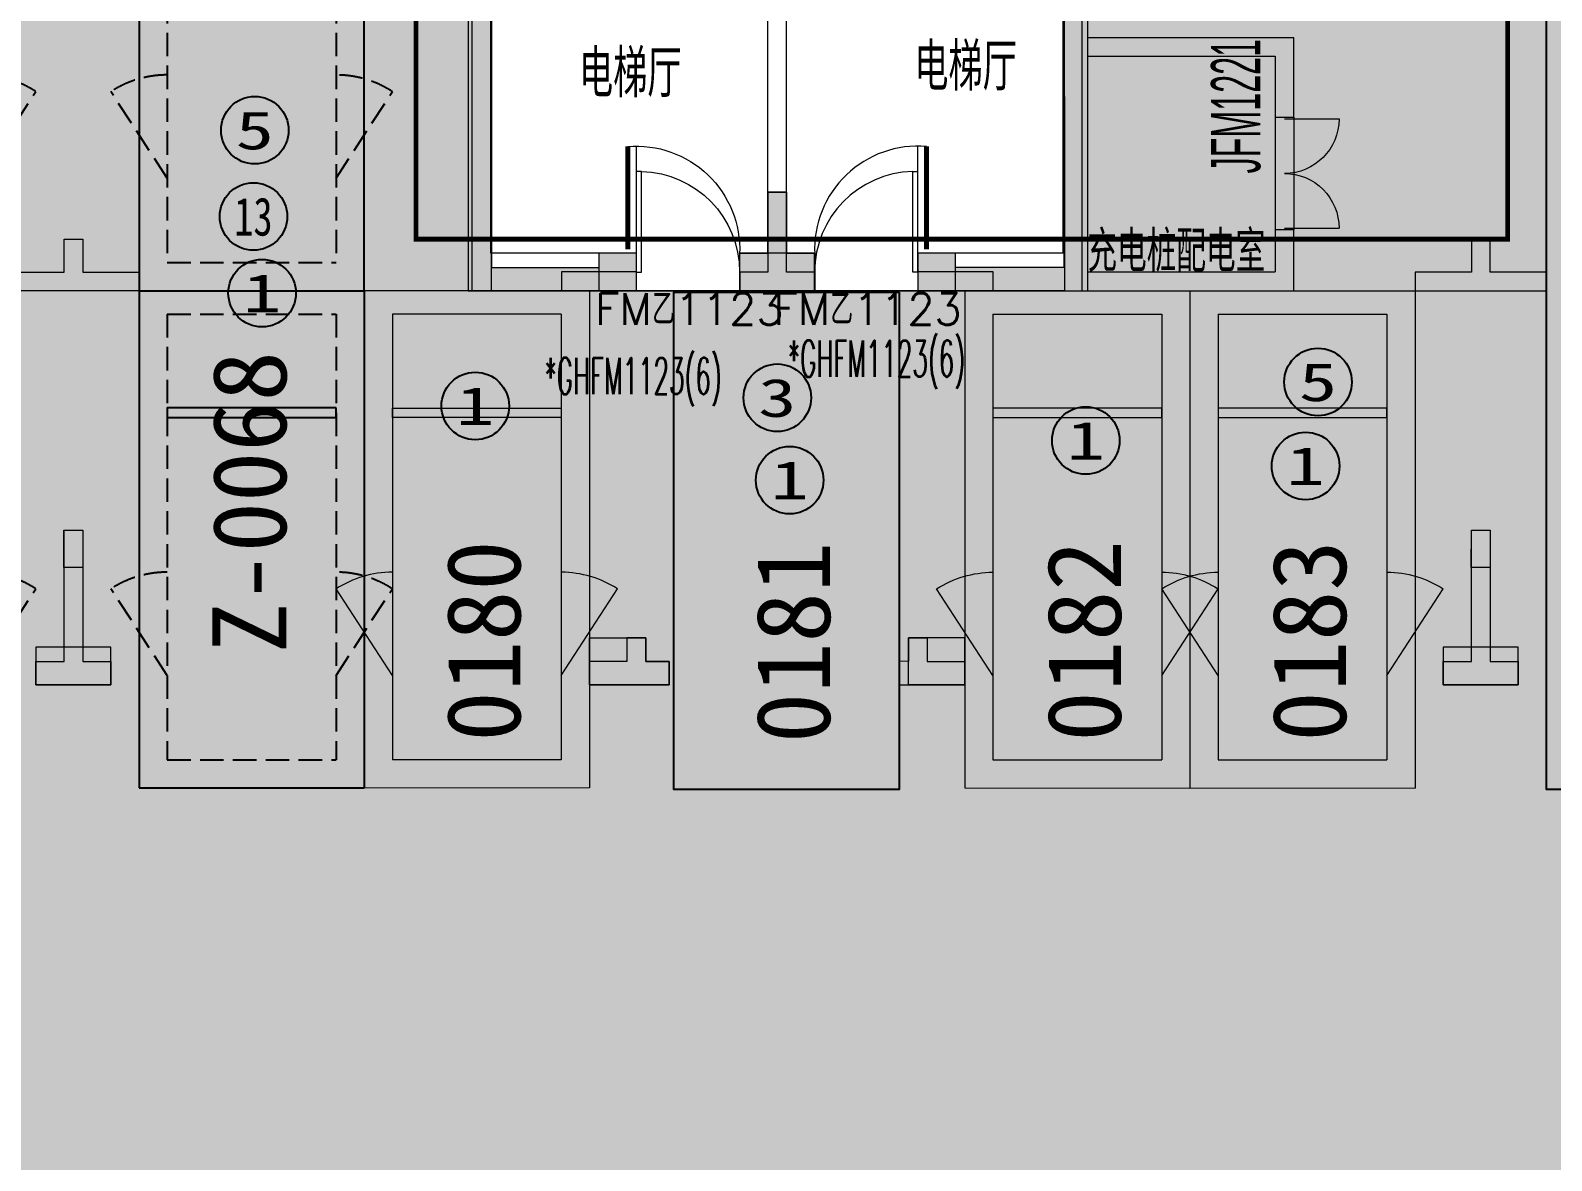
# Model space of a CAD drawing. Extents: x -264757 to 86229, y 4049843 to 4347093.
# Drawn here: x -74415 to -58202, y 4177037 to 4189083 of the extents above; entities that cross this region are included whole.
import ezdxf
from ezdxf.enums import TextEntityAlignment as Align

# ---------------------------------------------------------------- set-up
doc = ezdxf.new("R2010")
doc.units = 0
doc.header["$LTSCALE"] = 1000
doc.header["$MEASUREMENT"] = 0
doc.linetypes.add('AX-01DK-PB01$1$A-001-车位参照B1$0$A-001-车位参照B1$0$A-001-车位参照B1$0$A-H4-001-基本图形$0$A-001-车位B1$0$DASH', pattern=[0.35, 0.25, -0.1])
doc.linetypes.add('DASH', pattern=[0.35, 0.25, -0.1])
doc.layers.get('0').update_dxf_attribs({"color": 8})
doc.layers.add('AX-01DK-PB01$0$AX-001DK-01-PB01-02$0$A-3-WinF(Text)', color=8, linetype='Continuous', plot=False)
doc.layers.add('AX-01DK-PB01$0$AX-03CK-02-PB01$0$AX-03CK-02-PB01$0$WINDOW_TEXT', color=8, linetype='Continuous', plot=False)
for name, color, linetype in [('AX-01DK-PB01$0$AX-03CK-02-PB01$0$AX-03CK-02-PB01$0$PUB_HATCH', 8, 'Continuous'), ('AX-01DK-PB01$0$AX-03CK-02-PB01$0$AX-03CK-02-PB01$0$人防$0$人防$0$DOOR_FIRE_TEXT', 8, 'Continuous'), ('PUB_HATCH', 8, 'Continuous'), ('不利因素13-紧邻铁爬梯', 7, 'Continuous'), ('不利因素3-紧邻房间出入口', 7, 'Continuous'), ('不利因素5-单面靠墙', 7, 'Continuous'), ('不利因素9-坡道上停车', 7, 'Continuous'), ('不可售车位', 255, 'Continuous'), ('子母车位', 7, 'Continuous'), ('普通车位', 7, 'Continuous')]:
    doc.layers.add(name, color=color, linetype=linetype)
doc.layers.add('无关图层', color=8, linetype='Continuous', lineweight=0)
doc.layers.add('车位归属楼栋范围线', color=7, linetype='Continuous', true_color=0x19e6c7)
doc.styles.add('AX-01DK-PB01$0$AX-001DK-01-PB01-02$0$_TCH_WINDOW', font='SIMPLEX', dxfattribs={"bigfont": 'GBCBIG'})
doc.styles.add('AX-01DK-PB01$0$AX-03CK-02-PB01$0$AX-03CK-02-PB01$0$_TCH_DIM', font='SIMPLEX', dxfattribs={"bigfont": 'GBCBIG'})
doc.styles.add('AX-01DK-PB01$0$AX-03CK-02-PB01$0$AX-03CK-02-PB01$0$_TCH_DIM_T3', font='SIMPLEX', dxfattribs={"width": 0.705882, "bigfont": 'GBCBIG'})
doc.styles.add('AX-01DK-PB01$0$AX-03CK-02-PB01$0$AX-03CK-02-PB01$0$人防$0$人防$0$_TCH_DIM', font='$ GAD E', dxfattribs={"width": 0.7, "bigfont": '$ GAD C'})
doc.styles.add('AX-01DK-PB01$0$Standard', font='gbenor.shx', dxfattribs={"bigfont": 'gbcbig.shx'})
doc.styles.add('AX-ACK-BIANH1$0$黑体', font='simhei.ttf')
doc.styles.add('AX-ACK-P01-WALL$0$黑体', font='simhei.ttf')
doc.styles.add('SX-ACK-PB01-WNC-ALL$0$黑体', font='simhei.ttf')
doc.styles.add('黑体', font='simhei.ttf')

# ---------------------------------------------------------------- blocks, each defined once
blk = doc.blocks.new('A$C741380cb')
at = {"layer": '子母车位', "true_color": 0x0617f9}
h = blk.add_hatch(color=5, dxfattribs=at)
h.dxf.hatch_style = 1
h.paths.add_polyline_path([(2400, 0), (2400, -10400), (0, -10400), (0, 0)])
blk = doc.blocks.new('子母车位1')
at = {"layer": '子母车位', "color": 8, "linetype": 'AX-01DK-PB01$1$A-001-车位参照B1$0$A-001-车位参照B1$0$A-001-车位参照B1$0$A-H4-001-基本图形$0$A-001-车位B1$0$DASH'}
for p, q in [((330318, -478521), (332118, -478521)), ((330318, -478521), (330318, -483071, 0)), ((332118, -478521), (332118, -483071, 0)), ((330318, -483071, 0), (332118, -483071, 0)), ((330318, -483621, 0), (332118, -483621, 0)), ((330318, -483621, 0), (330318, -488371)), ((332118, -483621, 0), (332118, -488371)), ((330318, -488371), (332118, -488371))]:
    blk.add_line(p, q, dxfattribs=at)
at = {"layer": '子母车位', "color": 83}
for p, q in [((330018, -483371, 0), (330018, -488671)), ((330018, -483371, 0), (332418, -483371, 0)), ((332418, -483371, 0), (332418, -488671)), ((330018, -488671), (332418, -488671))]:
    blk.add_line(p, q, dxfattribs=at)
blk.add_lwpolyline([(332418, -478271), (330018, -478271), (330018, -483371), (332418, -483371)], close=True, dxfattribs=at)
at = {"layer": '子母车位'}
blk.add_lwpolyline([(332118, -479521), (330318, -479521), (330318, -479621), (332118, -479621)], close=True, dxfattribs=at)
at = {"layer": '子母车位', "linetype": 'AX-01DK-PB01$1$A-001-车位参照B1$0$A-001-车位参照B1$0$A-001-车位参照B1$0$A-H4-001-基本图形$0$A-001-车位B1$0$DASH'}
for points in [[(330318, -482171), (329718, -481249)], [(332118, -482171), (332718, -481249)]]:
    blk.add_lwpolyline(points, dxfattribs=at)
at = {"layer": '子母车位', "elevation": 0}
blk.add_lwpolyline([(332118, -484621), (330318, -484621), (330318, -484721), (332118, -484721)], close=True, dxfattribs=at)
at = {"layer": '子母车位', "linetype": 'AX-01DK-PB01$1$A-001-车位参照B1$0$A-001-车位参照B1$0$A-001-车位参照B1$0$A-H4-001-基本图形$0$A-001-车位B1$0$DASH', "elevation": 0}
for points in [[(330318, -487471), (329718, -486549)], [(332118, -487471), (332718, -486549)]]:
    blk.add_lwpolyline(points, dxfattribs=at)
at = {"layer": '子母车位', "linetype": 'AX-01DK-PB01$1$A-001-车位参照B1$0$A-001-车位参照B1$0$A-001-车位参照B1$0$A-H4-001-基本图形$0$A-001-车位B1$0$DASH'}
for centre, start, end in [((330318, -482171, 0), 89.9997, 123.0554), ((332118, -482171, 0), 56.9439, 89.9997), ((330318, -487471), 89.9997, 123.0554), ((332118, -487471), 56.9439, 89.9997)]:
    blk.add_arc(centre, 1100, start, end, dxfattribs=at)
at = {"layer": '子母车位', "rotation": 179.9996583709065}
blk.add_blockref('A$C741380cb', (332418, -488671), dxfattribs=at)
blk = doc.blocks.new('A$C7e5eb487')
at = {"layer": '普通车位', "true_color": 0xf18f8e}
h = blk.add_hatch(color=11, dxfattribs=at)
h.dxf.hatch_style = 1
h.paths.add_polyline_path([(2400, 0), (2400, -5300), (0, -5300), (0, 0)])
blk = doc.blocks.new('普通车位')
at = {"layer": '无关图层'}
for p, q in [((-2.253, 3.186), (0.077, 3.764)), ((1.352, -1.38), (0.077, 3.764)), ((-1.889, 2.967), (-0.142, 3.4)), ((1.001, -1.21), (-0.142, 3.4)), ((-0.977, -1.958), (-2.253, 3.186)), ((-0.746, -1.643), (-1.889, 2.967)), ((-0.746, -1.643), (1.001, -1.21)), ((-0.977, -1.958), (1.352, -1.38))]:
    blk.add_line(p, q, dxfattribs=at)
for points in [[(0.074, 2.527), (0.879, 1.777)], [(-1.673, 2.094), (-2.033, 1.054)]]:
    blk.add_lwpolyline(points, dxfattribs=at)
blk.add_lwpolyline([(0.76, -0.239), (-0.987, -0.673), (-1.011, -0.575), (0.736, -0.142)], close=True, dxfattribs=at)
for centre, start, end in [((0.074, 2.527), 283.9287, 316.9845), ((-1.673, 2.094), 250.873, 283.9287)]:
    blk.add_arc(centre, 1.1, start, end, dxfattribs=at)
at = {"layer": '普通车位', "xscale": -0.0009999999999999812, "yscale": 0.0009999999999999812, "zscale": 0.0009999999999999812, "rotation": 13.92873520577783}
blk.add_blockref('A$C7e5eb487', (0.077, 3.764), dxfattribs=at)
blk = doc.blocks.new('SX-ACK-PB01-WNC-ALL$0$20200722.21182536')
at = {"layer": '不利因素3-紧邻房间出入口', "true_color": 0xe4d218}
h = blk.add_hatch(color=52, dxfattribs=at)
h.dxf.hatch_style = 1
edge = h.paths.add_edge_path()
edge.add_arc((360, 360), 360, 0, 360)
at = {"layer": '不利因素3-紧邻房间出入口'}
blk.add_circle((360, 360), 360, dxfattribs=at)
at = {"layer": '不利因素3-紧邻房间出入口', "style": 'SX-ACK-PB01-WNC-ALL$0$黑体', "width": 1.390625}
blk.add_text('3', height=407, dxfattribs=at).set_placement((156, 156), (564, 156), align=Align.FIT)
blk = doc.blocks.new('SX-ACK-PB01-WNC-ALL$0$20200722.21183209')
at = {"layer": '不利因素5-单面靠墙', "true_color": 0x6d711d}
h = blk.add_hatch(color=66, dxfattribs=at)
h.dxf.hatch_style = 1
edge = h.paths.add_edge_path()
edge.add_arc((360, 360), 360, 0, 360)
at = {"layer": '不利因素5-单面靠墙'}
blk.add_circle((360, 360), 360, dxfattribs=at)
at = {"layer": '不利因素5-单面靠墙', "style": 'SX-ACK-PB01-WNC-ALL$0$黑体', "width": 1.390625}
blk.add_text('5', height=407, dxfattribs=at).set_placement((156, 156), (564, 156), align=Align.FIT)
blk = doc.blocks.new('20200722.22094563')
at = {"layer": '不利因素13-紧邻铁爬梯', "true_color": 0x9bc530}
h = blk.add_hatch(color=62, dxfattribs=at)
h.dxf.hatch_style = 1
edge = h.paths.add_edge_path()
edge.add_arc((360, 360), 360, 0, 360)
at = {"layer": '不利因素13-紧邻铁爬梯'}
blk.add_circle((360, 360), 360, dxfattribs=at)
at = {"layer": '不利因素13-紧邻铁爬梯', "style": '黑体', "width": 0.695313}
blk.add_text('13', height=407.3, dxfattribs=at).set_placement((156, 156), (564, 156), align=Align.FIT)
blk = doc.blocks.new('afafafa')
at = {"layer": '不可售车位', "true_color": 0x757b8a}
h = blk.add_hatch(color=8, dxfattribs=at)
h.dxf.hatch_style = 1
h.paths.add_polyline_path([(2400, 0), (2400, -10400), (0, -10400), (0, 0)])
at = {"layer": '不可售车位', "color": 8, "true_color": 0x757b8a}
blk.add_lwpolyline([(2400, 0), (2400, -10400), (0, -10400), (0, 0)], close=True, dxfattribs=at)
blk = doc.blocks.new('销控车位')
at = {"layer": '不可售车位', "true_color": 0x757b8a}
h = blk.add_hatch(color=8, dxfattribs=at)
h.dxf.hatch_style = 1
h.paths.add_polyline_path([(2400, 0), (2400, -5300), (0, -5300), (0, 0)])
at = {"layer": '不可售车位', "color": 8, "true_color": 0x757b8a}
blk.add_lwpolyline([(2400, 0), (2400, -5300), (0, -5300), (0, 0)], close=True, dxfattribs=at)
blk = doc.blocks.new('AX-01DK-PB01-RFTC')
at = {"layer": '无关图层'}
h = blk.add_hatch(color=251, dxfattribs=at)
h.dxf.hatch_style = 1
h.paths.add_polyline_path([(19773, -61220), (19773, -62171), (18423, -62170), (18423, -70471), (12324, -70471), (12323, -62170), (7773, -62170), (7777, -120370), (8177, -120370), (8177, -120315), (14323, -119683), (14322, -126122), (25972, -126122), (25972, -124922), (26822, -124926), (26822, -122452), (33923, -122452), (33923, -124922), (34773, -124922), (34773, -126122), (41373, -126125), (41373, -124372), (41823, -124372), (41823, -122152), (41447, -122152), (41447, -120270), (48923, -120270), (48923, -123125), (49323, -123125), (49323, -124675), (51824, -124674), (51824, -124055), (54717, -124055), (54717, -125871), (56816, -125871), (56816, -116250), (55967, -116250), (55967, -111420), (63072, -111420), (63072, -103570), (62080, -103570), (62073, -94584), (64569, -94584), (64573, -65385), (66999, -65385), (67002, -52470), (67402, -52470), (67397, -31965), (65807, -31965), (65807, -26418), (68456, -26418), (68457, -17070), (67422, -17070), (67422, -13843), (60301, -13843), (60302, -3770), (55750, -3770), (55750, -12070), (49652, -12070), (49649, -9275), (45355, -9275), (45349, -3821), (40751, -3820), (40750, -12070), (34663, -12070), (34649, -3820), (25757, -3820), (25757, -12071), (19650, -12071), (19650, -3820), (10752, -3820), (10751, -12072), (4662, -12071), (4661, -3769), (4150, -3770), (100, -3769), (100, -23171), (-701, -23171), (-701, -29550), (100, -29550), (11250, -29550), (11250, -32020), (12100, -32020), (12100, -32970), (10750, -32970), (10754, -41272), (4647, -41271), (4650, -32970), (1953, -32970), (1953, -34670), (100, -34670), (100, -57801), (9743, -57801), (9743, -57272), (13567, -57272), (13567, -56751), (15417, -56751), (15416, -58750), (18923, -58750), (18923, -61220)])
h.paths.add_polyline_path([(41812, -58753), (48919, -58753), (48919, -61220), (49773, -61220), (49773, -62170), (48419, -62173), (48426, -70475), (42319, -70475), (42324, -67872), (39323, -67876), (39323, -62423), (41812, -62423)], flags=16)
h.paths.add_polyline_path([(33923, -58751), (33923, -61220), (34773, -61220), (34773, -62170), (33423, -62171), (33430, -70475), (27323, -70475), (27323, -62171), (26373, -62170), (26373, -60670), (26815, -60670), (26823, -58751), (31623, -58751), (31623, -58751)], flags=16)
h.paths.add_polyline_path([(40754, -41272), (34647, -41271), (34650, -32970), (33700, -32970), (33700, -31470), (34142, -31470), (34150, -29551), (38951, -29551), (38950, -29550), (41250, -29550), (41250, -32020), (42100, -32020), (42100, -32970), (40750, -32970)], flags=16)
h.paths.add_polyline_path([(49647, -41270), (49655, -38470), (45349, -38475), (45349, -33220), (49142, -33220), (49142, -29550), (56249, -29550), (56250, -32020), (57100, -32020), (57100, -32970), (55749, -32970), (55754, -41271)], flags=16)
h.paths.add_polyline_path([(25764, -41272), (19657, -41271), (19657, -32970), (19150, -32970), (19150, -29550), (26257, -29550), (26250, -32020), (27100, -32020), (27100, -32970), (25757, -32970)], flags=16)
h.paths.add_polyline_path([(41812, -87950), (48919, -87950), (48919, -90420), (49773, -90420), (49773, -91370), (48419, -91370), (48428, -99684), (41519, -99659), (41519, -97070), (39326, -97074), (39319, -91620), (41822, -91620)], flags=16)
h.paths.add_polyline_path([(33925, -87950), (33923, -90420), (34773, -90420), (34773, -91370), (33425, -91370), (33428, -99683), (26519, -99658), (26523, -95371), (27330, -95371), (27324, -91371), (26373, -91370), (26373, -89870), (26823, -89870), (26823, -87951), (31623, -87951), (31623, -87951)], flags=16)
h.paths.add_polyline_path([(18923, -87950), (18922, -90419), (19772, -90419), (19772, -91369), (18420, -91369), (18427, -99677), (11523, -99666), (11523, -95370), (12323, -95370), (12323, -91370), (10974, -91370), (10974, -90420), (11823, -90420), (11823, -87950)], flags=16)
h.paths.add_polyline_path([(62209, -60116), (64273, -60116), (64273, -55267), (62209, -55267)], flags=16)
h.paths.add_polyline_path([(59799, -89432), (61752, -89432), (61752, -84521), (59799, -84521)], flags=16)
blk.add_lwpolyline([(19150, -29550), (26257, -29550), (26250, -32020), (27100, -32020), (27100, -32970), (25757, -32970), (25764, -41272), (19657, -41271), (19657, -32970), (19150, -32970)], close=True, dxfattribs=at)
blk = doc.blocks.new('fasdfasdfasdfasdfasdf')
at = {"layer": '不利因素9-坡道上停车', "true_color": 0xe0aa15}
h = blk.add_hatch(color=42, dxfattribs=at)
h.dxf.hatch_style = 1
edge = h.paths.add_edge_path()
edge.add_arc((-119587, 4058555), 720, 0, 360)
at = {"layer": '不利因素9-坡道上停车'}
blk.add_circle((-119587, 4058555), 720, dxfattribs=at)
at = {"layer": '不利因素9-坡道上停车', "style": 'AX-ACK-P01-WALL$0$黑体', "width": 1.390625}
blk.add_text('1', height=815, dxfattribs=at).set_placement((-119994, 4058148), (-119180, 4058148), align=Align.FIT)
blk = doc.blocks.new('AX-01DK-PB01$0$$DorLib2D$00000001')
at = {"layer": '无关图层'}
for p, q in [((0.45, 0.975), (0.5, 0.975)), ((0.45, 0), (0.45, 0.975)), ((0.5, 0), (0.5, 0.975)), ((0.5, 0), (0.45, 0))]:
    blk.add_line(p, q, dxfattribs=at)
at = {"layer": '无关图层', "lineweight": 13}
blk.add_arc((0.475, 0), 0.975, 91.4693, 180, dxfattribs=at)
blk = doc.blocks.new('AX-01DK-PB01$0$AX-03CK-02-PB01$0$AX-03CK-02-PB01$0$$U_DORLIB2D$00000009')
at = {"layer": '无关图层'}
blk.add_line((0.5, 0.219), (0.5, 1.213), dxfattribs=at)
at = {"layer": '无关图层', "const_width": 0.05}
blk.add_lwpolyline([(0.583, 0.219), (0.583, 1.219)], dxfattribs=at)
at = {"layer": '无关图层'}
blk.add_arc((0.5, 0.219), 1.001, 85.224, 182.3859, dxfattribs=at)
blk = doc.blocks.new('_FZH')
blk.add_lwpolyline([(-0.5, -0.5), (0.5, -0.5), (0.5, 0.5), (-0.5, 0.5)], close=True)
at = {"layer": 'PUB_HATCH'}
blk.add_solid([(-0.5, -0.5), (0.5, -0.5), (-0.5, 0.5), (0.5, 0.5)], dxfattribs=at)
blk = doc.blocks.new('AX-01DK-PB01$0$AX-03CK-02-PB01$0$AX-03CK-02-PB01$0$人防$0$人防$0$$DorLib2D$00000004')
at = {"layer": '无关图层'}
for p, q in [((-0.485, 0), (-0.485, 0.485)), ((0.485, 0), (0.485, 0.485))]:
    blk.add_line(p, q, dxfattribs=at)
at = {"layer": '无关图层', "lineweight": 13}
for centre, start, end in [((-0.485, 0), 0, 90), ((0.485, 0), 90, 180)]:
    blk.add_arc(centre, 0.485, start, end, dxfattribs=at)

msp = doc.modelspace()

# ---------------------------------------------------------------- hatches: boundary and pattern name
at = {"layer": 'AX-01DK-PB01$0$AX-03CK-02-PB01$0$AX-03CK-02-PB01$0$PUB_HATCH'}
for points in [[(-69624.3, 4191782.5), (-69749.2, 4191657.4), (-69749.2, 4186307.4), (-69499.2, 4186557.5), (-69499.2, 4191782.4)], [(-63252, 4191783), (-63399, 4191783), (-63399, 4186558.3), (-63149, 4186308.4), (-63149, 4191658)], [(-66856, 4186307.8), (-66055.6, 4186308), (-66055.7, 4186708), (-66856.1, 4186707.8)], [(-64730.6, 4186308.5), (-64955.6, 4186308.4), (-64955.7, 4186708.1), (-64955.6, 4186308.1), (-64730.6, 4186308.1)], [(-68180.8, 4186308), (-68355.5, 4186308), (-68355.5, 4186557.6), (-69499.2, 4186557.5), (-69749.2, 4186307.4), (-68180.8, 4186307.7)], [(-64555.6, 4186558.2), (-64555.5, 4186308.5), (-64730.6, 4186308.5), (-64730.6, 4186308.1), (-63149, 4186308.4), (-63399, 4186558.3)], [(-67956, 4186307.7), (-67956.1, 4186308), (-68180.8, 4186308), (-68180.8, 4186307.7)]]:
    msp.add_hatch(color=256, dxfattribs=at).paths.add_polyline_path(points)
at = {"layer": '无关图层'}
h = msp.add_hatch(color=256, dxfattribs=at)
h.dxf.hatch_style = 1
h.paths.add_polyline_path([(-64155.2, 4186508), (-66355.2, 4186508), (-66355.2, 4187358), (-66555.2, 4187358), (-66555.2, 4186508), (-68755.2, 4186508), (-68755.2, 4186308), (-64155.2, 4186308)])
h.paths.add_polyline_path([(-66855.2, 4186308), (-67955.2, 4186308), (-67955.2, 4186508), (-66855.2, 4186508)])
h.paths.add_polyline_path([(-64955.3, 4186308), (-66055.2, 4186308), (-66055.2, 4186508), (-64955.3, 4186508)], flags=17)
for points in [[(-66855.3, 4186708), (-66555.2, 4186708), (-66555.2, 4187358), (-66355.2, 4187358), (-66355.2, 4186708), (-66055.2, 4186708), (-66055.2, 4186308), (-66855.3, 4186308)], [(-74656.4, 4186508), (-74056.4, 4186508), (-74056.4, 4186858), (-73856.4, 4186858), (-73856.4, 4186508), (-73256.4, 4186508), (-73256.4, 4186308), (-74656.4, 4186308)], [(-58256, 4186508), (-58856, 4186508), (-58856, 4186858), (-59056, 4186858), (-59056, 4186508), (-59656, 4186508), (-59656, 4186308), (-58256, 4186308)], [(-67955, 4186509), (-68755.2, 4186509.5), (-68755.2, 4186308.5), (-67955, 4186308)], [(-64155.2, 4186508.5), (-64955.3, 4186509), (-64955.3, 4186308), (-64155.2, 4186307.4)], [(-73856, 4183758), (-73856.4, 4183358), (-74057.4, 4183358), (-74057.1, 4183758)], [(-58856, 4183758), (-58856.4, 4183358), (-59057.4, 4183358), (-59057.1, 4183758)], [(-68456, 4182608), (-67856, 4182608), (-67856, 4182358), (-67606.4, 4182358), (-67606.4, 4182108), (-68456, 4182108)], [(-64456.8, 4182609), (-65057.1, 4182609), (-65057.1, 4182359), (-65157.1, 4182357.9), (-65157.1, 4182109.1), (-64456.8, 4182108)], [(-73556.8, 4182509), (-74357, 4182509), (-74357, 4182109), (-73556.8, 4182109)], [(-58556.8, 4182509), (-59357, 4182509), (-59357, 4182109), (-58556.8, 4182109)]]:
    msp.add_hatch(color=256, dxfattribs=at).paths.add_polyline_path(points)
h = msp.add_hatch(color=256, dxfattribs=at)
h.dxf.hatch_style = 1
h.paths.add_polyline_path([(-74356.4, 4182358), (-74056.4, 4182358), (-74056.4, 4183758), (-73856.4, 4183758), (-73856.4, 4182358), (-73556.4, 4182358), (-73556.4, 4182108), (-74356.4, 4182108)])
h = msp.add_hatch(color=256, dxfattribs=at)
h.dxf.hatch_style = 1
h.paths.add_polyline_path([(-59356.4, 4182358), (-59056.4, 4182358), (-59056.4, 4183758), (-58856.4, 4183758), (-58856.4, 4182358), (-58556.4, 4182358), (-58556.4, 4182108), (-59356.4, 4182108)])
h = msp.add_hatch(color=256, dxfattribs=at)
h.dxf.hatch_style = 1
h.paths.add_polyline_path([(-67606.4, 4182108), (-67606.4, 4182358), (-67856.4, 4182358), (-67856.4, 4182608), (-68056.4, 4182608), (-68056.4, 4182358), (-68456.4, 4182358), (-68456.4, 4182108), (-68056.4, 4182108)])
h = msp.add_hatch(color=256, dxfattribs=at)
h.dxf.hatch_style = 1
h.paths.add_polyline_path([(-65057.5, 4182109), (-65057.1, 4182308), (-65057.1, 4182608), (-64857.1, 4182608), (-64857.1, 4182358), (-64457.1, 4182358), (-64457.1, 4182108), (-64857.1, 4182108)])

# ---------------------------------------------------------------- linework, layer by layer
for p, q in [((-69749.2, 4191657.4), (-69749.2, 4186307.4)), ((-69499.2, 4191782.4), (-69499.2, 4186557.5)), ((-63399, 4191783), (-63399, 4186558.3)), ((-63149, 4191658), (-63149, 4186308.4)), ((-69706.4, 4186308), (-69706.4, 4190708)), ((-63206.2, 4186308), (-63206.2, 4190808)), ((-69506.4, 4186708), (-69506.4, 4190608)), ((-66556, 4186708), (-66556, 4190608)), ((-66356, 4186708), (-66356, 4190608)), ((-63406.2, 4186708), (-63406.2, 4190608)), ((-63149, 4189008.4), (-60949, 4189008.4)), ((-63149, 4189008.4), (-63149, 4188808.4)), ((-60949, 4188158.5), (-60949, 4189008.4)), ((-63149, 4188808.4), (-61149, 4188808.4)), ((-61149, 4188808.4), (-61149, 4188158.5)), ((-61149, 4188158.5), (-60949, 4188158.5)), ((-61149, 4188158.5), (-61149, 4186958.5)), ((-60949, 4188158.5), (-60949, 4186958.5)), ((-60949, 4186958.5), (-61149, 4186958.5)), ((-61149, 4186958.5), (-61149, 4186508.4)), ((-60949, 4186308.4), (-60949, 4186958.5)), ((-67956, 4186708), (-69506.4, 4186708)), ((-67956, 4186307.7), (-67956.1, 4186707.7)), ((-67956, 4186308), (-67956, 4186708)), ((-66055.7, 4186708), (-66856.1, 4186707.8)), ((-66856.1, 4186707.8), (-66856, 4186307.8)), ((-66556, 4186708), (-66856, 4186708)), ((-66856, 4186708), (-66856, 4186308)), ((-66056.3, 4186708), (-66356, 4186708)), ((-66056.3, 4186308), (-66056.3, 4186708)), ((-66055.6, 4186308), (-66055.7, 4186708)), ((-63406.2, 4186708), (-64956.3, 4186708)), ((-64956.3, 4186708), (-64956.3, 4186308)), ((-64955.7, 4186708.1), (-64955.6, 4186308.1)), ((-69499.2, 4186557.5), (-68355.5, 4186557.6)), ((-64555.6, 4186558.2), (-63399, 4186558.3)), ((-63149, 4186508.4), (-61149, 4186508.4)), ((-63149, 4186508.4), (-63149, 4186308.4)), ((-69749.2, 4186307.4), (-68180.8, 4186307.7)), ((-69706.4, 4186308), (-67956, 4186308)), ((-68180.8, 4186307.7), (-67956, 4186307.7)), ((-67956, 4186307.7), (-66856, 4186307.8)), ((-66856, 4186308), (-66456, 4186308)), ((-66856, 4186307.8), (-66055.6, 4186308)), ((-66456, 4186308), (-66056.3, 4186308)), ((-66055.6, 4186308), (-64955.6, 4186308.1)), ((-64956.3, 4186308), (-63206.2, 4186308)), ((-64955.6, 4186308.1), (-64730.6, 4186308.1)), ((-64730.6, 4186308.1), (-63149, 4186308.4)), ((-63149, 4186308.4), (-60949, 4186308.4))]:
    msp.add_line(p, q, dxfattribs=at)
for points in [[(-66055.2, 4186508), (-66355.2, 4186508), (-66355.2, 4187358), (-66555.2, 4187358), (-66555.2, 4186508), (-66855.3, 4186508), (-66855.3, 4186308), (-66055.2, 4186308)], [(-66855.3, 4186708), (-66555.2, 4186708), (-66555.2, 4187358), (-66355.2, 4187358), (-66355.2, 4186708), (-66055.2, 4186708), (-66055.2, 4186308), (-66855.3, 4186308)], [(-74656.4, 4186508), (-74056.4, 4186508), (-74056.4, 4186858), (-73856.4, 4186858), (-73856.4, 4186508), (-73256.4, 4186508), (-73256.4, 4186308), (-74656.4, 4186308)], [(-58256, 4186508), (-58856, 4186508), (-58856, 4186858), (-59056, 4186858), (-59056, 4186508), (-59656, 4186508), (-59656, 4186308), (-58256, 4186308)], [(-67955, 4186509), (-68755.2, 4186509.5), (-68755.2, 4186308.5), (-67955, 4186308)], [(-64155.2, 4186508.5), (-64955.3, 4186509), (-64955.3, 4186308), (-64155.2, 4186307.4)], [(-74356.4, 4182358), (-74056.4, 4182358), (-74056.4, 4183758), (-73856.4, 4183758), (-73856.4, 4182358), (-73556.4, 4182358), (-73556.4, 4182108), (-74356.4, 4182108)], [(-73856, 4183758), (-73856.4, 4183358), (-74057.4, 4183358), (-74057.1, 4183758)], [(-59356.4, 4182358), (-59056.4, 4182358), (-59056.4, 4183758), (-58856.4, 4183758), (-58856.4, 4182358), (-58556.4, 4182358), (-58556.4, 4182108), (-59356.4, 4182108)], [(-58856, 4183758), (-58856.4, 4183358), (-59057.4, 4183358), (-59057.1, 4183758)], [(-67606.4, 4182108), (-67606.4, 4182358), (-67856.4, 4182358), (-67856.4, 4182608), (-68056.4, 4182608), (-68056.4, 4182358), (-68456.4, 4182358), (-68456.4, 4182108), (-68056.4, 4182108)], [(-68456, 4182608), (-67856, 4182608), (-67856, 4182358), (-67606.4, 4182358), (-67606.4, 4182108), (-68456, 4182108)], [(-64456.8, 4182609), (-65057.1, 4182609), (-65057.1, 4182359), (-65157.1, 4182357.9), (-65157.1, 4182109.1), (-64456.8, 4182108)], [(-65057.5, 4182109), (-65057.1, 4182308), (-65057.1, 4182608), (-64857.1, 4182608), (-64857.1, 4182358), (-64457.1, 4182358), (-64457.1, 4182108), (-64857.1, 4182108)], [(-73556.8, 4182509), (-74357, 4182509), (-74357, 4182109), (-73556.8, 4182109)], [(-58556.8, 4182509), (-59357, 4182509), (-59357, 4182109), (-58556.8, 4182109)]]:
    msp.add_lwpolyline(points, close=True, dxfattribs=at)
at = {"layer": '车位归属楼栋范围线', "linetype": 'DASH', "ltscale": 5, "const_width": 50}
msp.add_lwpolyline([(-33283.3, 4146883.7), (-33283.3, 4175514.4), (-29137.4, 4175514.4), (-29137.4, 4186656.6), (-44355, 4186656.6), (-44355, 4191625.1), (-47611.1, 4191625.1), (-47611.1, 4186680.1), (-55404.2, 4186680.1), (-55404.2, 4191908), (-58670.9, 4191908), (-58670.9, 4186858), (-70304.1, 4186858), (-70303.6, 4191907.5), (-77719.4, 4191908.3), (-77719.4, 4186558.3), (-88759.6, 4186558.3), (-88759.6, 4169777), (-77533.6, 4169777), (-77534.3, 4165409), (-76833.6, 4165408), (-76833.1, 4158725), (-81133.4, 4158725), (-81133.4, 4140728.4)], dxfattribs=at)

# ---------------------------------------------------------------- block references
at = {"layer": '不利因素13-紧邻铁爬梯'}
msp.add_blockref('20200722.22094563', (-72397.4, 4186739.8, 0), dxfattribs=at)
at = {"layer": '不利因素3-紧邻房间出入口'}
msp.add_blockref('SX-ACK-PB01-WNC-ALL$0$20200722.21182536', (-66814.5, 4184807.6, 0), dxfattribs=at)
at = {"layer": '不利因素5-单面靠墙'}
for p in [(-72383.3, 4187659.4, 0), (-61051.1, 4184975.4, 0)]:
    msp.add_blockref('SX-ACK-PB01-WNC-ALL$0$20200722.21183209', p, dxfattribs=at)
at = {"layer": '不可售车位'}
for name, p in [('afafafa', (-58257, 4191392.5, 0)), ('销控车位', (-67556.4, 4186291.7, 0))]:
    msp.add_blockref(name, p, dxfattribs=at)
at = {"layer": '子母车位', "rotation": 0.0003416290935707719}
for p in [(-407077.3, 4669677.7), (-403277.6, 4669677.7, 0)]:
    msp.add_blockref('子母车位1', p, dxfattribs=at)
at = {"layer": '无关图层'}
msp.add_blockref('AX-01DK-PB01-RFTC', (-89156.8, 4227579.4), dxfattribs=at)
ref = msp.add_blockref('AX-01DK-PB01$0$AX-03CK-02-PB01$0$AX-03CK-02-PB01$0$人防$0$人防$0$$DorLib2D$00000004', (-61049, 4187558.5), dxfattribs=dict(at, xscale=-1200, yscale=1200, zscale=200, rotation=270.0000128857415))
ref.add_attrib('A', 'JFM1221', (-61306.4, 4187558.5), dxfattribs={"layer": 'AX-01DK-PB01$0$AX-03CK-02-PB01$0$AX-03CK-02-PB01$0$人防$0$人防$0$DOOR_FIRE_TEXT', "height": 525, "rotation": 90.00001, "style": 'AX-01DK-PB01$0$AX-03CK-02-PB01$0$AX-03CK-02-PB01$0$人防$0$人防$0$_TCH_DIM', "width": 0.49})
ref = msp.add_blockref('AX-01DK-PB01$0$AX-03CK-02-PB01$0$AX-03CK-02-PB01$0$$U_DORLIB2D$00000009', (-67406.1, 4186507.8), dxfattribs=dict(at, xscale=-1100, yscale=1100, zscale=400, rotation=0.00800226912614267))
ref.add_attrib('A', '*GHFM1123(6)', (-68937.8, 4185205.9), dxfattribs={"layer": 'AX-01DK-PB01$0$AX-03CK-02-PB01$0$AX-03CK-02-PB01$0$WINDOW_TEXT', "height": 386.75, "rotation": 0.008, "style": 'AX-01DK-PB01$0$AX-03CK-02-PB01$0$AX-03CK-02-PB01$0$_TCH_DIM_T3', "width": 0.49827})
ref = msp.add_blockref('AX-01DK-PB01$0$AX-03CK-02-PB01$0$AX-03CK-02-PB01$0$$U_DORLIB2D$00000009', (-65505.7, 4186508), dxfattribs=dict(at, xscale=1100, yscale=1100, zscale=400, rotation=0.00800226912614267))
ref.add_attrib('A', '*GHFM1123(6)', (-66343.8, 4185391.8), dxfattribs={"layer": 'AX-01DK-PB01$0$AX-03CK-02-PB01$0$AX-03CK-02-PB01$0$WINDOW_TEXT', "height": 386.75, "rotation": 0.008, "style": 'AX-01DK-PB01$0$AX-03CK-02-PB01$0$AX-03CK-02-PB01$0$_TCH_DIM_T3', "width": 0.49827})
ref = msp.add_blockref('AX-01DK-PB01$0$$DorLib2D$00000001', (-67406, 4186508), dxfattribs=dict(at, xscale=1100, yscale=-1100, zscale=400, rotation=180.0000000004404))
ref.add_attrib('A', 'FM乙1123', (-68397, 4185945), dxfattribs={"layer": 'AX-01DK-PB01$0$AX-001DK-01-PB01-02$0$A-3-WinF(Text)', "height": 337.59, "style": 'AX-01DK-PB01$0$AX-001DK-01-PB01-02$0$_TCH_WINDOW'})
ref = msp.add_blockref('AX-01DK-PB01$0$$DorLib2D$00000001', (-65506.3, 4186508), dxfattribs=dict(at, xscale=-1100, yscale=-1100, zscale=400, rotation=179.9999999995595))
ref.add_attrib('A', 'FM乙1123', (-66497.2, 4185945), dxfattribs={"layer": 'AX-01DK-PB01$0$AX-001DK-01-PB01-02$0$A-3-WinF(Text)', "height": 337.59, "rotation": 360, "style": 'AX-01DK-PB01$0$AX-001DK-01-PB01-02$0$_TCH_WINDOW'})
at = {"layer": '无关图层', "xscale": 399.3976661399938, "yscale": 400.02286684094, "zscale": 400.02286684094}
msp.add_blockref('_FZH', (-68155.8, 4186508), dxfattribs=at)
at = {"layer": '无关图层', "xscale": 399.7120080110014, "yscale": 400.0555933636847, "zscale": 400.0555933636847, "rotation": 90.0160045278493}
msp.add_blockref('_FZH', (-64755.6, 4186508.3), dxfattribs=at)
at = {"layer": '普通车位', "extrusion": (0, 0, -1), "zscale": -1000.000000000019}
for p, xscale, yscale, rotation in [((69876.2, 4184642.7), -1000.000000000019, 1000.00000000002, 193.9287352057778), ((63036.6, 4184642.7), 1000.000000000019, 1000.000000000019, 166.0712647942222), ((60636.6, 4184642.7, 0), 1000.000000000019, 1000.000000000019, 166.0712647942222)]:
    msp.add_blockref('普通车位', p, dxfattribs=dict(at, xscale=xscale, yscale=yscale, rotation=rotation))
at = {"layer": '车位归属楼栋范围线', "xscale": 0.5, "yscale": 0.5, "zscale": 0.5}
for p in [(-12151.9, 2157005.5, 0), (-9879.9, 2155802.5, 0), (-3372.9, 2155434, 0), (-1030.3, 2155163.1, 0), (-6528.8, 2155011.3, 0)]:
    msp.add_blockref('fasdfasdfasdfasdfasdf', p, dxfattribs=at)

# ---------------------------------------------------------------- texts
at = {"layer": '无关图层'}
for s, height, style, p in [('电梯厅', 506.38, 'AX-01DK-PB01$0$Standard', (-68568.5, 4188371)), ('电梯厅', 506.38, 'AX-01DK-PB01$0$Standard', (-64995, 4188441.9)), ('充电桩配电室', 438.87, 'AX-01DK-PB01$0$AX-03CK-02-PB01$0$AX-03CK-02-PB01$0$_TCH_DIM', (-63149, 4186508.4))]:
    msp.add_text(s, height=height, dxfattribs=dict(at, style=style)).set_placement(p)
at = {"layer": '无关图层', "style": 'AX-ACK-BIANH1$0$黑体'}
for s, p in [('Z-0068', (-71687.3, 4182446.8, 0)), ('0180', (-69192.4, 4181502, 0)), ('0181', (-65892.3, 4181485.8, 0)), ('0182', (-62792.1, 4181502, 0)), ('0183', (-60392.1, 4181502, 0))]:
    msp.add_text(s, height=788.61, rotation=90, dxfattribs=at).set_placement(p)

doc.saveas('drawing.dxf')
